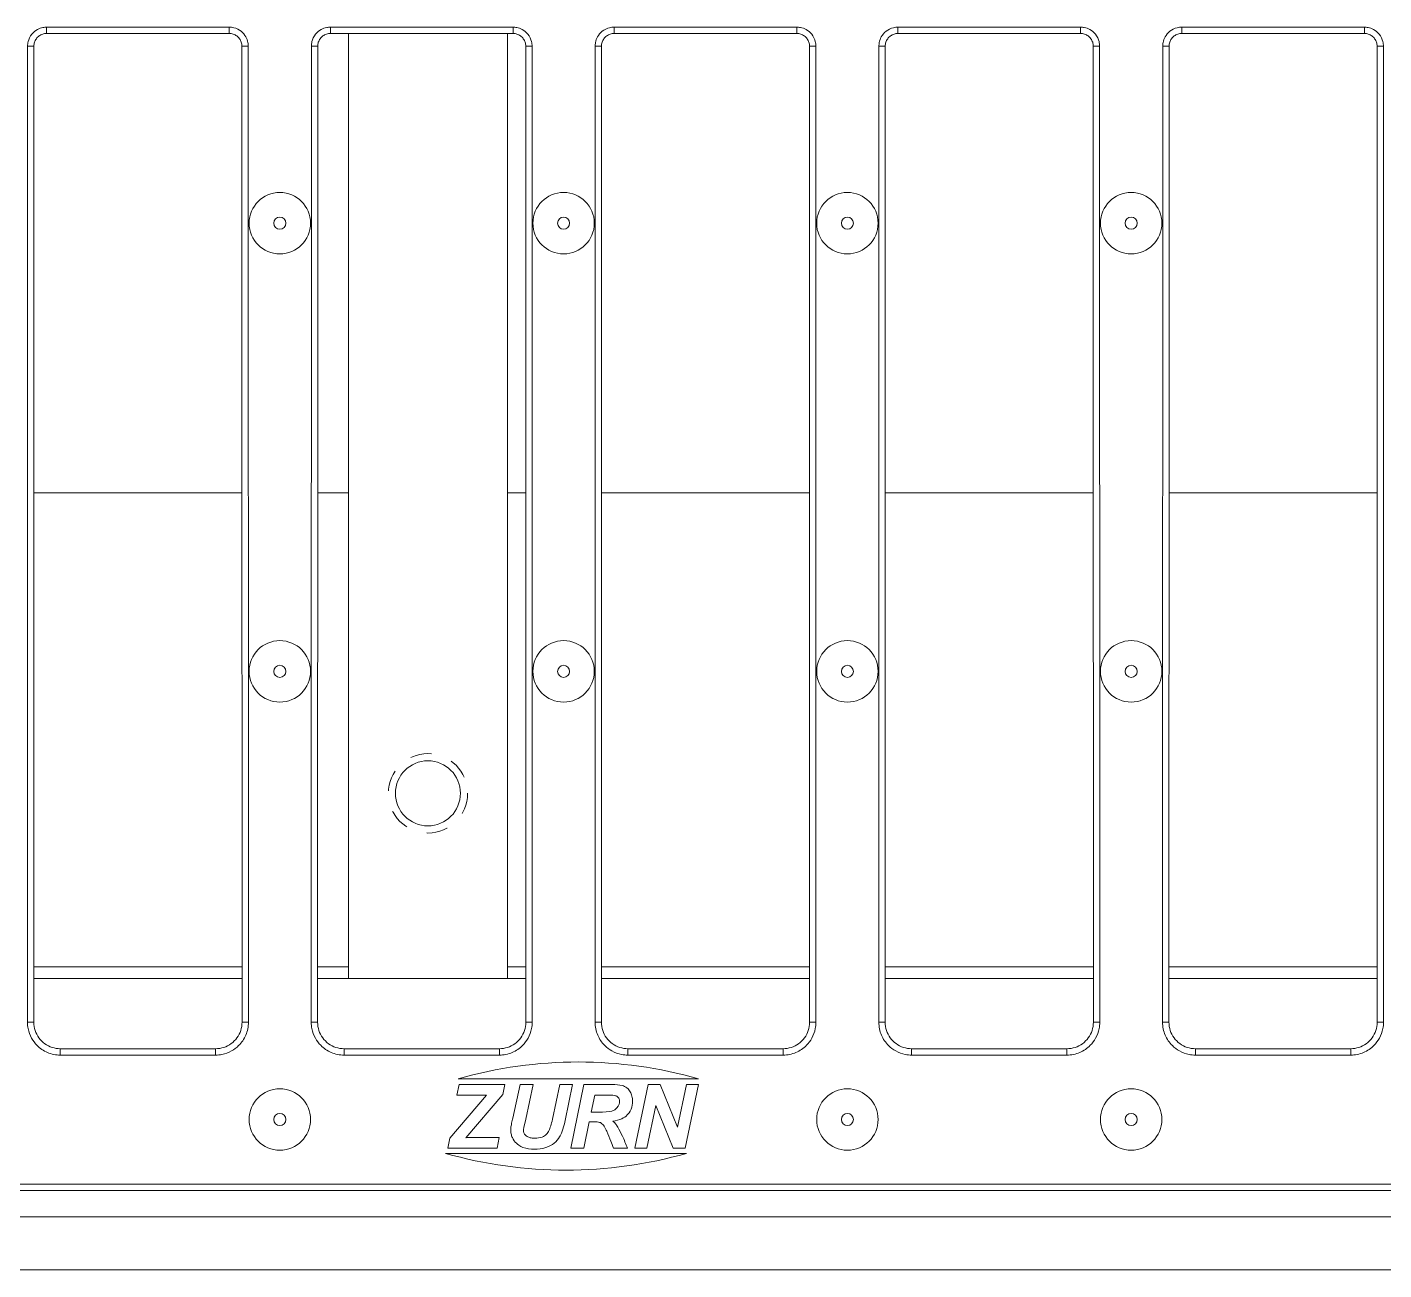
# Model space of a CAD drawing. Header units: inches. Extents: x -14 to 145, y 14 to 58.
# Drawn here: x 102.17 to 108.58, y 44.12 to 49.98 of the extents above; entities that cross this region are included whole.
import ezdxf

# ---------------------------------------------------------------- set-up
doc = ezdxf.new("R2010")
doc.units = ezdxf.units.IN
doc.header["$MEASUREMENT"] = 0
doc.linetypes.add('DASHED', pattern=[0.2067, 0.1654, -0.0413])
for name, color, linetype, lineweight in [('Hidden Narrow (ANSI)', 7, 'DASHED', 25), ('Visible (ANSI)', 7, 'Continuous', 50), ('Visible Narrow (ANSI)', 7, 'Continuous', 35)]:
    doc.layers.add(name, color=color, linetype=linetype, lineweight=lineweight)

msp = doc.modelspace()

# ---------------------------------------------------------------- linework, layer by layer
at = {"layer": 'Hidden Narrow (ANSI)', "lineweight": 0, "ltscale": 0.179413}
msp.add_circle((104.06318, 46.36621), 0.1875, dxfattribs=at)
at = {"layer": 'Visible (ANSI)', "lineweight": 0}
for p, q in [((103.12499, 49.95389), (102.26258, 49.95389)), ((104.46499, 49.95389), (103.60258, 49.95389)), ((103.68818, 45.49121), (103.68818, 49.95389)), ((104.43818, 49.95389), (104.43818, 45.49121)), ((105.80499, 49.95389), (104.94258, 49.95389)), ((107.14499, 49.95389), (106.28258, 49.95389)), ((108.48499, 49.95389), (107.62258, 49.95389)), ((103.18526, 45.49121), (102.20231, 45.49121)), ((104.52526, 45.49121), (103.54231, 45.49121)), ((104.43818, 45.49121), (103.68818, 45.49121)), ((105.86526, 45.49121), (104.88231, 45.49121)), ((107.20526, 45.49121), (106.22231, 45.49121)), ((108.54526, 45.49121), (107.56231, 45.49121)), ((103.06035, 45.16043), (102.32723, 45.16043)), ((104.40035, 45.16043), (103.66723, 45.16043)), ((105.74035, 45.16043), (105.00723, 45.16043)), ((107.08035, 45.16043), (106.34723, 45.16043)), ((108.42035, 45.16043), (107.68723, 45.16043)), ((104.20985, 44.99121), (104.19934, 44.94114)), ((104.206, 45.01883), (105.34081, 45.01883)), ((104.42639, 44.99121), (104.20985, 44.99121)), ((104.41748, 44.94411), (104.42639, 44.99121)), ((104.49888, 44.99121), (104.46366, 44.83298)), ((104.56062, 44.99121), (104.49888, 44.99121)), ((104.52472, 44.82818), (104.56062, 44.99121)), ((104.68524, 44.99121), (104.65094, 44.82726)), ((104.74652, 44.99121), (104.68524, 44.99121)), ((104.7113, 44.82155), (104.74652, 44.99121)), ((104.80002, 44.99121), (104.73737, 44.69121)), ((104.9331, 44.99121), (104.80002, 44.99121)), ((105.10299, 44.99121), (105.04034, 44.69121)), ((105.16016, 44.99121), (105.10299, 44.99121)), ((105.24179, 44.79045), (105.16016, 44.99121)), ((105.28386, 44.99121), (105.24179, 44.79045)), ((105.27838, 44.69121), (105.34103, 44.99121)), ((105.34103, 44.99121), (105.28386, 44.99121)), ((104.3395, 44.94114), (104.16641, 44.73854)), ((104.19934, 44.94114), (104.3395, 44.94114)), ((104.24255, 44.74037), (104.41748, 44.94411)), ((104.83432, 44.86042), (104.85124, 44.94114)), ((104.85124, 44.94114), (104.91915, 44.94114)), ((104.86702, 44.86042), (104.83432, 44.86042)), ((105.09751, 44.69121), (105.13981, 44.89266)), ((105.13981, 44.89266), (105.22121, 44.69121)), ((104.5158, 44.78816), (104.52472, 44.82818)), ((104.79911, 44.69121), (104.82495, 44.81537)), ((104.82495, 44.81537), (104.8501, 44.81537)), ((104.16641, 44.73854), (104.15658, 44.69121)), ((104.4001, 44.74129), (104.32921, 44.74129)), ((104.38958, 44.69121), (104.4001, 44.74129)), ((105.28392, 44.66621), (104.14629, 44.66621)), ((104.15658, 44.69121), (104.38958, 44.69121)), ((104.73737, 44.69121), (104.79911, 44.69121)), ((104.93905, 44.69121), (105.00536, 44.69121)), ((105.04034, 44.69121), (105.09751, 44.69121)), ((105.22121, 44.69121), (105.27838, 44.69121)), ((94.70901, 44.49121), (113.35856, 44.49121)), ((140.06318, 44.36621), (44.06318, 44.36621)), ((140.06318, 44.11621), (44.06318, 44.11621))]:
    msp.add_line(p, q, dxfattribs=at)
for centre, radius in [((103.36379, 49.05821), 0.145), ((104.70379, 49.05821), 0.145), ((106.04379, 49.05821), 0.145), ((107.38379, 49.05821), 0.145), ((103.36379, 46.94221), 0.145), ((104.70379, 46.94221), 0.145), ((106.04379, 46.94221), 0.145), ((107.38379, 46.94221), 0.145), ((104.06318, 46.36621), 0.1535), ((103.36379, 44.82621), 0.145), ((106.04379, 44.82621), 0.145), ((107.38379, 44.82621), 0.145)]:
    msp.add_circle(centre, radius, dxfattribs=at)
for centre, start, end in [((104.7734, 43.01772), 74.169664, 105.830336), ((104.7151, 46.66692), 254.129145, 285.870855)]:
    msp.add_arc(centre, 2.08, start, end, dxfattribs=at)
for points, knots in [([(102.26258, 49.95389), (102.25634, 49.95389), (102.25, 49.95289), (102.23805, 49.949), (102.23241, 49.94612), (102.22222, 49.93871), (102.21777, 49.93424), (102.21037, 49.92404), (102.20751, 49.91838), (102.20365, 49.90646), (102.20267, 49.9002), (102.20267, 49.89395)], [0, 0, 0, 0, 0.07139718, 0.07139718, 0.14279436, 0.14279436, 0.21419154, 0.21419154, 0.28558872, 0.28558872, 0.3569859, 0.3569859, 0.3569859, 0.3569859]), ([(103.18491, 49.89395), (103.18491, 49.9002), (103.18391, 49.90654), (103.18002, 49.91849), (103.17714, 49.92414), (103.16973, 49.93433), (103.16527, 49.93879), (103.15507, 49.94618), (103.14941, 49.94905), (103.1375, 49.9529), (103.13124, 49.95389), (103.12499, 49.95389)], [0, 0, 0, 0, 0.07139701, 0.07139701, 0.14279401, 0.14279401, 0.21419102, 0.21419102, 0.28558803, 0.28558803, 0.35698503, 0.35698503, 0.35698503, 0.35698503]), ([(103.60258, 49.95389), (103.59634, 49.95389), (103.59, 49.95289), (103.57805, 49.949), (103.57241, 49.94612), (103.56222, 49.93871), (103.55777, 49.93424), (103.55037, 49.92404), (103.54751, 49.91838), (103.54365, 49.90646), (103.54267, 49.9002), (103.54267, 49.89395)], [0, 0, 0, 0, 0.07139718, 0.07139718, 0.14279436, 0.14279436, 0.21419154, 0.21419154, 0.28558872, 0.28558872, 0.3569859, 0.3569859, 0.3569859, 0.3569859]), ([(104.46499, 49.95389), (104.47124, 49.95389), (104.47758, 49.95289), (104.48952, 49.949), (104.49517, 49.94612), (104.50535, 49.93871), (104.50981, 49.93424), (104.5172, 49.92404), (104.52007, 49.91838), (104.52392, 49.90646), (104.52491, 49.9002), (104.52491, 49.89395)], [0, 0, 0, 0, 0.07139718, 0.07139718, 0.14279436, 0.14279436, 0.21419154, 0.21419154, 0.28558872, 0.28558872, 0.3569859, 0.3569859, 0.3569859, 0.3569859]), ([(104.88267, 49.89395), (104.88267, 49.9002), (104.88367, 49.90654), (104.88755, 49.91849), (104.89043, 49.92414), (104.89784, 49.93433), (104.90231, 49.93879), (104.91251, 49.94618), (104.91817, 49.94905), (104.93008, 49.9529), (104.93634, 49.95389), (104.94258, 49.95389)], [0, 0, 0, 0, 0.07139701, 0.07139701, 0.14279401, 0.14279401, 0.21419102, 0.21419102, 0.28558803, 0.28558803, 0.35698503, 0.35698503, 0.35698503, 0.35698503]), ([(105.80499, 49.95389), (105.81124, 49.95389), (105.81758, 49.95289), (105.82952, 49.949), (105.83517, 49.94612), (105.84535, 49.93871), (105.84981, 49.93424), (105.8572, 49.92404), (105.86007, 49.91838), (105.86392, 49.90646), (105.86491, 49.9002), (105.86491, 49.89395)], [0, 0, 0, 0, 0.07139718, 0.07139718, 0.14279436, 0.14279436, 0.21419154, 0.21419154, 0.28558872, 0.28558872, 0.3569859, 0.3569859, 0.3569859, 0.3569859]), ([(106.22267, 49.89395), (106.22267, 49.9002), (106.22367, 49.90654), (106.22755, 49.91849), (106.23043, 49.92414), (106.23784, 49.93433), (106.24231, 49.93879), (106.25251, 49.94618), (106.25817, 49.94905), (106.27008, 49.9529), (106.27634, 49.95389), (106.28258, 49.95389)], [0, 0, 0, 0, 0.07139701, 0.07139701, 0.14279401, 0.14279401, 0.21419102, 0.21419102, 0.28558803, 0.28558803, 0.35698503, 0.35698503, 0.35698503, 0.35698503]), ([(107.14499, 49.95389), (107.15124, 49.95389), (107.15758, 49.95289), (107.16952, 49.949), (107.17517, 49.94612), (107.18535, 49.93871), (107.18981, 49.93424), (107.1972, 49.92404), (107.20007, 49.91838), (107.20392, 49.90646), (107.20491, 49.9002), (107.20491, 49.89395)], [0, 0, 0, 0, 0.07139718, 0.07139718, 0.14279436, 0.14279436, 0.21419154, 0.21419154, 0.28558872, 0.28558872, 0.3569859, 0.3569859, 0.3569859, 0.3569859]), ([(107.56267, 49.89395), (107.56267, 49.9002), (107.56367, 49.90654), (107.56755, 49.91849), (107.57043, 49.92414), (107.57784, 49.93433), (107.58231, 49.93879), (107.59251, 49.94618), (107.59817, 49.94905), (107.61008, 49.9529), (107.61634, 49.95389), (107.62258, 49.95389)], [0, 0, 0, 0, 0.07139701, 0.07139701, 0.14279401, 0.14279401, 0.21419102, 0.21419102, 0.28558803, 0.28558803, 0.35698503, 0.35698503, 0.35698503, 0.35698503]), ([(108.48499, 49.95389), (108.49124, 49.95389), (108.49758, 49.95289), (108.50952, 49.949), (108.51517, 49.94612), (108.52535, 49.93871), (108.52981, 49.93424), (108.5372, 49.92404), (108.54007, 49.91838), (108.54392, 49.90646), (108.54491, 49.9002), (108.54491, 49.89395)], [0, 0, 0, 0, 0.07139718, 0.07139718, 0.14279436, 0.14279436, 0.21419154, 0.21419154, 0.28558872, 0.28558872, 0.3569859, 0.3569859, 0.3569859, 0.3569859]), ([(102.20267, 49.89395), (102.20266, 49.5867), (102.20265, 49.27946), (102.20261, 48.66497), (102.20259, 48.35772), (102.20252, 47.74323), (102.20249, 47.43598), (102.20242, 46.82149), (102.20239, 46.51425), (102.20233, 45.89976), (102.20232, 45.59251), (102.20231, 45.28527)], [0, 0, 0, 0, 2.3412087, 2.3412087, 4.6824173, 4.6824173, 7.023626, 7.023626, 9.3648346, 9.3648346, 11.7060433, 11.7060433, 11.7060433, 11.7060433]), ([(103.18491, 49.89395), (103.18491, 49.5867), (103.18492, 49.27946), (103.18496, 48.66497), (103.18499, 48.35772), (103.18505, 47.74323), (103.18509, 47.43598), (103.18515, 46.82149), (103.18519, 46.51425), (103.18524, 45.89976), (103.18526, 45.59251), (103.18527, 45.28527)], [-11.7060433, -11.7060433, -11.7060433, -11.7060433, -9.3648346, -9.3648346, -7.023626, -7.023626, -4.6824173, -4.6824173, -2.3412087, -2.3412087, 0, 0, 0, 0]), ([(103.54267, 49.89395), (103.54266, 49.5867), (103.54265, 49.27946), (103.54261, 48.66497), (103.54259, 48.35772), (103.54252, 47.74323), (103.54249, 47.43598), (103.54242, 46.82149), (103.54239, 46.51425), (103.54233, 45.89976), (103.54232, 45.59251), (103.54231, 45.28527)], [0, 0, 0, 0, 2.3412087, 2.3412087, 4.6824173, 4.6824173, 7.023626, 7.023626, 9.3648346, 9.3648346, 11.7060433, 11.7060433, 11.7060433, 11.7060433]), ([(104.52491, 49.89395), (104.52491, 49.5867), (104.52492, 49.27946), (104.52496, 48.66497), (104.52499, 48.35772), (104.52505, 47.74323), (104.52509, 47.43598), (104.52515, 46.82149), (104.52519, 46.51425), (104.52524, 45.89976), (104.52526, 45.59251), (104.52527, 45.28527)], [0, 0, 0, 0, 2.3412087, 2.3412087, 4.6824173, 4.6824173, 7.023626, 7.023626, 9.3648346, 9.3648346, 11.7060433, 11.7060433, 11.7060433, 11.7060433]), ([(104.88267, 49.89395), (104.88266, 49.5867), (104.88265, 49.27946), (104.88261, 48.66497), (104.88259, 48.35772), (104.88252, 47.74323), (104.88249, 47.43598), (104.88242, 46.82149), (104.88239, 46.51425), (104.88233, 45.89976), (104.88232, 45.59251), (104.88231, 45.28527)], [-11.7060433, -11.7060433, -11.7060433, -11.7060433, -9.3648346, -9.3648346, -7.023626, -7.023626, -4.6824173, -4.6824173, -2.3412087, -2.3412087, 0, 0, 0, 0]), ([(105.86491, 49.89395), (105.86491, 49.5867), (105.86492, 49.27946), (105.86496, 48.66497), (105.86499, 48.35772), (105.86505, 47.74323), (105.86509, 47.43598), (105.86515, 46.82149), (105.86519, 46.51425), (105.86524, 45.89976), (105.86526, 45.59251), (105.86527, 45.28527)], [0, 0, 0, 0, 2.3412087, 2.3412087, 4.6824173, 4.6824173, 7.023626, 7.023626, 9.3648346, 9.3648346, 11.7060433, 11.7060433, 11.7060433, 11.7060433]), ([(106.22267, 49.89395), (106.22266, 49.5867), (106.22265, 49.27946), (106.22261, 48.66497), (106.22259, 48.35772), (106.22252, 47.74323), (106.22249, 47.43598), (106.22242, 46.82149), (106.22239, 46.51425), (106.22233, 45.89976), (106.22232, 45.59251), (106.22231, 45.28527)], [-11.7060433, -11.7060433, -11.7060433, -11.7060433, -9.3648346, -9.3648346, -7.023626, -7.023626, -4.6824173, -4.6824173, -2.3412087, -2.3412087, 0, 0, 0, 0]), ([(107.20491, 49.89395), (107.20491, 49.5867), (107.20492, 49.27946), (107.20496, 48.66497), (107.20499, 48.35772), (107.20505, 47.74323), (107.20509, 47.43598), (107.20515, 46.82149), (107.20519, 46.51425), (107.20524, 45.89976), (107.20526, 45.59251), (107.20527, 45.28527)], [0, 0, 0, 0, 2.3412087, 2.3412087, 4.6824173, 4.6824173, 7.023626, 7.023626, 9.3648346, 9.3648346, 11.7060433, 11.7060433, 11.7060433, 11.7060433]), ([(107.56267, 49.89395), (107.56266, 49.5867), (107.56265, 49.27946), (107.56261, 48.66497), (107.56259, 48.35772), (107.56252, 47.74323), (107.56249, 47.43598), (107.56242, 46.82149), (107.56239, 46.51425), (107.56233, 45.89976), (107.56232, 45.59251), (107.56231, 45.28527)], [-11.7060433, -11.7060433, -11.7060433, -11.7060433, -9.3648346, -9.3648346, -7.023626, -7.023626, -4.6824173, -4.6824173, -2.3412087, -2.3412087, 0, 0, 0, 0]), ([(108.54491, 49.89395), (108.54491, 49.5867), (108.54492, 49.27946), (108.54496, 48.66497), (108.54499, 48.35772), (108.54505, 47.74323), (108.54509, 47.43598), (108.54515, 46.82149), (108.54519, 46.51425), (108.54524, 45.89976), (108.54526, 45.59251), (108.54527, 45.28527)], [0, 0, 0, 0, 2.3412087, 2.3412087, 4.6824173, 4.6824173, 7.023626, 7.023626, 9.3648346, 9.3648346, 11.7060433, 11.7060433, 11.7060433, 11.7060433]), ([(102.20231, 45.28527), (102.20231, 45.27226), (102.20439, 45.25904), (102.21249, 45.23416), (102.21849, 45.22239), (102.23395, 45.20117), (102.24326, 45.19188), (102.26453, 45.17648), (102.27633, 45.17051), (102.30116, 45.16248), (102.31421, 45.16043), (102.32723, 45.16043)], [0, 0, 0, 0, 0.12296441, 0.12296441, 0.24592882, 0.24592882, 0.36889323, 0.36889323, 0.49185764, 0.49185764, 0.61482205, 0.61482205, 0.61482205, 0.61482205]), ([(103.06035, 45.16043), (103.07337, 45.16043), (103.08658, 45.16251), (103.11148, 45.17061), (103.12326, 45.1766), (103.14449, 45.19204), (103.15378, 45.20134), (103.1692, 45.2226), (103.17518, 45.23439), (103.18321, 45.25921), (103.18527, 45.27226), (103.18527, 45.28527)], [0, 0, 0, 0, 0.12296382, 0.12296382, 0.24592765, 0.24592765, 0.36889147, 0.36889147, 0.49185529, 0.49185529, 0.61481912, 0.61481912, 0.61481912, 0.61481912]), ([(103.54231, 45.28527), (103.54231, 45.27226), (103.54439, 45.25904), (103.55249, 45.23416), (103.55849, 45.22239), (103.57395, 45.20117), (103.58326, 45.19188), (103.60453, 45.17648), (103.61633, 45.17051), (103.64116, 45.16248), (103.65421, 45.16043), (103.66723, 45.16043)], [0, 0, 0, 0, 0.12296441, 0.12296441, 0.24592882, 0.24592882, 0.36889323, 0.36889323, 0.49185764, 0.49185764, 0.61482205, 0.61482205, 0.61482205, 0.61482205]), ([(104.52527, 45.28527), (104.52527, 45.27226), (104.52318, 45.25904), (104.51508, 45.23416), (104.50908, 45.22239), (104.49363, 45.20117), (104.48432, 45.19188), (104.46304, 45.17648), (104.45124, 45.17051), (104.42642, 45.16248), (104.41337, 45.16043), (104.40035, 45.16043)], [0, 0, 0, 0, 0.12296441, 0.12296441, 0.24592882, 0.24592882, 0.36889323, 0.36889323, 0.49185764, 0.49185764, 0.61482205, 0.61482205, 0.61482205, 0.61482205]), ([(105.00723, 45.16043), (104.99421, 45.16043), (104.98099, 45.16251), (104.95609, 45.17061), (104.94432, 45.1766), (104.92308, 45.19204), (104.91379, 45.20134), (104.89837, 45.2226), (104.89239, 45.23439), (104.88436, 45.25921), (104.88231, 45.27226), (104.88231, 45.28527)], [0, 0, 0, 0, 0.12296382, 0.12296382, 0.24592765, 0.24592765, 0.36889147, 0.36889147, 0.49185529, 0.49185529, 0.61481912, 0.61481912, 0.61481912, 0.61481912]), ([(105.86527, 45.28527), (105.86527, 45.27226), (105.86318, 45.25904), (105.85508, 45.23416), (105.84908, 45.22239), (105.83363, 45.20117), (105.82432, 45.19188), (105.80304, 45.17648), (105.79124, 45.17051), (105.76642, 45.16248), (105.75337, 45.16043), (105.74035, 45.16043)], [0, 0, 0, 0, 0.12296441, 0.12296441, 0.24592882, 0.24592882, 0.36889323, 0.36889323, 0.49185764, 0.49185764, 0.61482205, 0.61482205, 0.61482205, 0.61482205]), ([(106.34723, 45.16043), (106.33421, 45.16043), (106.32099, 45.16251), (106.29609, 45.17061), (106.28432, 45.1766), (106.26308, 45.19204), (106.25379, 45.20134), (106.23837, 45.2226), (106.23239, 45.23439), (106.22436, 45.25921), (106.22231, 45.27226), (106.22231, 45.28527)], [0, 0, 0, 0, 0.12296382, 0.12296382, 0.24592765, 0.24592765, 0.36889147, 0.36889147, 0.49185529, 0.49185529, 0.61481912, 0.61481912, 0.61481912, 0.61481912]), ([(107.20527, 45.28527), (107.20527, 45.27226), (107.20318, 45.25904), (107.19508, 45.23416), (107.18908, 45.22239), (107.17363, 45.20117), (107.16432, 45.19188), (107.14304, 45.17648), (107.13124, 45.17051), (107.10642, 45.16248), (107.09337, 45.16043), (107.08035, 45.16043)], [0, 0, 0, 0, 0.12296441, 0.12296441, 0.24592882, 0.24592882, 0.36889323, 0.36889323, 0.49185764, 0.49185764, 0.61482205, 0.61482205, 0.61482205, 0.61482205]), ([(107.68723, 45.16043), (107.67421, 45.16043), (107.66099, 45.16251), (107.63609, 45.17061), (107.62432, 45.1766), (107.60308, 45.19204), (107.59379, 45.20134), (107.57837, 45.2226), (107.57239, 45.23439), (107.56436, 45.25921), (107.56231, 45.27226), (107.56231, 45.28527)], [0, 0, 0, 0, 0.12296382, 0.12296382, 0.24592765, 0.24592765, 0.36889147, 0.36889147, 0.49185529, 0.49185529, 0.61481912, 0.61481912, 0.61481912, 0.61481912]), ([(108.54527, 45.28527), (108.54527, 45.27226), (108.54318, 45.25904), (108.53508, 45.23416), (108.52908, 45.22239), (108.51363, 45.20117), (108.50432, 45.19188), (108.48304, 45.17648), (108.47124, 45.17051), (108.44642, 45.16248), (108.43337, 45.16043), (108.42035, 45.16043)], [0, 0, 0, 0, 0.12296441, 0.12296441, 0.24592882, 0.24592882, 0.36889323, 0.36889323, 0.49185764, 0.49185764, 0.61482205, 0.61482205, 0.61482205, 0.61482205]), ([(105.02937, 44.91255), (105.02937, 44.92071), (105.02856, 44.9289), (105.0248, 44.944), (105.02208, 44.95084), (105.01532, 44.96208), (105.01034, 44.96913), (104.9952, 44.98109), (104.98762, 44.98412), (104.96685, 44.98999), (104.94973, 44.99121), (104.9331, 44.99121)], [-0.4283137, -0.4283137, -0.4283137, -0.4283137, -0.33666595, -0.33666595, -0.25340955, -0.25340955, -0.18933807, -0.18933807, -0.12668087, -0.12668087, 0, 0, 0, 0]), ([(104.96786, 44.91164), (104.96786, 44.90732), (104.96719, 44.9031), (104.96449, 44.89468), (104.96244, 44.89065), (104.95652, 44.88182), (104.95196, 44.8768), (104.94099, 44.86958), (104.93587, 44.86716), (104.91894, 44.86196), (104.89634, 44.86042), (104.86702, 44.86042)], [-0.62697606, -0.62697606, -0.62697606, -0.62697606, -0.53592567, -0.53592567, -0.44042332, -0.44042332, -0.31177947, -0.31177947, -0.22343255, -0.22343255, 0, 0, 0, 0]), ([(104.91915, 44.94114), (104.93115, 44.94114), (104.94166, 44.94044), (104.95085, 44.93803), (104.95293, 44.93731), (104.95459, 44.93633)], [-0.064233577, -0.064233577, -0.064233577, -0.064233577, -0.014701604, -0.014701604, 0, 0, 0, 0]), ([(104.93699, 44.8188), (104.9512, 44.82062), (104.96563, 44.82401), (104.98823, 44.83434), (104.99699, 44.84006), (105.0098, 44.8529), (105.01711, 44.86163), (105.02736, 44.88669), (105.02937, 44.89954), (105.02937, 44.91255)], [-0.55552289, -0.55552289, -0.55552289, -0.55552289, -0.35399711, -0.35399711, -0.20628997, -0.20628997, -0.09917763, -0.09917763, 0, 0, 0, 0]), ([(104.95459, 44.93633), (104.9571, 44.93478), (104.95939, 44.93292), (104.96318, 44.92856), (104.96463, 44.9262), (104.96724, 44.91979), (104.96786, 44.91573), (104.96786, 44.91164)], [-0.075160788, -0.075160788, -0.075160788, -0.075160788, -0.052672369, -0.052672369, -0.031193859, -0.031193859, 0, 0, 0, 0]), ([(104.45612, 44.79594), (104.45554, 44.79282), (104.45507, 44.78966), (104.45446, 44.78364), (104.45429, 44.78075), (104.45429, 44.77787)], [-0.046080875, -0.046080875, -0.046080875, -0.046080875, -0.021918447, -0.021918447, 0, 0, 0, 0]), ([(104.46366, 44.83298), (104.46204, 44.82549), (104.46001, 44.816), (104.45764, 44.80435), (104.45651, 44.7987), (104.45612, 44.79594)], [-0.061230039, -0.061230039, -0.061230039, -0.061230039, -0.021281512, -0.021281512, 0, 0, 0, 0]), ([(104.51374, 44.7749), (104.51408, 44.77734), (104.51445, 44.77989), (104.51512, 44.78423), (104.51545, 44.78627), (104.5158, 44.78816)], [-0.033524877, -0.033524877, -0.033524877, -0.033524877, -0.014680428, -0.014680428, 0, 0, 0, 0]), ([(104.5661, 44.68618), (104.58395, 44.68618), (104.60232, 44.68808), (104.63722, 44.69895), (104.64948, 44.70692), (104.66935, 44.72269), (104.67813, 44.7326), (104.69133, 44.75561), (104.70123, 44.77674), (104.7113, 44.82155)], [-1.3337256, -1.3337256, -1.3337256, -1.3337256, -1.0288729, -1.0288729, -0.7098965, -0.7098965, -0.3499125, -0.3499125, 0, 0, 0, 0]), ([(104.65094, 44.82726), (104.64591, 44.80496), (104.64038, 44.78563), (104.63223, 44.76877), (104.6283, 44.76167), (104.61693, 44.75095), (104.61084, 44.74645), (104.59153, 44.73917), (104.57995, 44.73786), (104.56885, 44.73786)], [-0.58279698, -0.58279698, -0.58279698, -0.58279698, -0.27180566, -0.27180566, -0.15702787, -0.15702787, -0.08459869, -0.08459869, 0, 0, 0, 0]), ([(104.8501, 44.81537), (104.85828, 44.81537), (104.86681, 44.81476), (104.87603, 44.81195), (104.87858, 44.8109), (104.88074, 44.80943)], [-0.07363154, -0.07363154, -0.07363154, -0.07363154, -0.019908434, -0.019908434, 0, 0, 0, 0]), ([(104.88074, 44.80943), (104.88623, 44.80559), (104.89089, 44.80012), (104.8998, 44.78721), (104.90415, 44.77857), (104.90772, 44.77033)], [-0.11928574, -0.11928574, -0.11928574, -0.11928574, -0.06846841, -0.06846841, 0, 0, 0, 0]), ([(104.9594, 44.79068), (104.95611, 44.79611), (104.95249, 44.80143), (104.94502, 44.81081), (104.94118, 44.81502), (104.93699, 44.8188)], [-0.091429555, -0.091429555, -0.091429555, -0.091429555, -0.043013373, -0.043013373, 0, 0, 0, 0]), ([(105.00536, 44.69121), (104.9979, 44.71008), (104.98969, 44.72977), (104.97469, 44.76225), (104.96722, 44.77729), (104.9594, 44.79068)], [-0.27329283, -0.27329283, -0.27329283, -0.27329283, -0.11819548, -0.11819548, 0, 0, 0, 0]), ([(104.27479, 44.74083), (104.27268, 44.74083), (104.26622, 44.74074), (104.25785, 44.74062), (104.24915, 44.74048), (104.24255, 44.74037)], [-0.062721259, -0.062721259, -0.062721259, -0.062721259, -0.050283943, -0.050283943, 0, 0, 0, 0]), ([(104.32921, 44.74129), (104.31909, 44.74115), (104.30837, 44.74103), (104.29069, 44.74088), (104.28236, 44.74083), (104.27479, 44.74083)], [-0.13516086, -0.13516086, -0.13516086, -0.13516086, -0.05765221, -0.05765221, 0, 0, 0, 0]), ([(104.45429, 44.77787), (104.45429, 44.77127), (104.45486, 44.76469), (104.45738, 44.75211), (104.45923, 44.74619), (104.46633, 44.73026), (104.47286, 44.72139), (104.48708, 44.70799), (104.49667, 44.70045), (104.52904, 44.68834), (104.54793, 44.68618), (104.5661, 44.68618)], [-0.62185425, -0.62185425, -0.62185425, -0.62185425, -0.52329959, -0.52329959, -0.43023467, -0.43023467, -0.26296333, -0.26296333, -0.13851615, -0.13851615, 0, 0, 0, 0]), ([(104.56885, 44.73786), (104.56266, 44.73786), (104.55632, 44.73828), (104.54512, 44.74033), (104.54002, 44.74179), (104.5291, 44.74691), (104.52516, 44.75034), (104.5198, 44.75595), (104.51759, 44.75918), (104.51446, 44.76669), (104.51374, 44.77073), (104.51374, 44.7749)], [-0.13910833, -0.13910833, -0.13910833, -0.13910833, -0.11293133, -0.11293133, -0.09089469, -0.09089469, -0.06193182, -0.06193182, -0.03177416, -0.03177416, 0, 0, 0, 0]), ([(104.90772, 44.77033), (104.91421, 44.75538), (104.9212, 44.73887), (104.93115, 44.71375), (104.9358, 44.7015), (104.93905, 44.69121)], [-0.20793099, -0.20793099, -0.20793099, -0.20793099, -0.0822134, -0.0822134, 0, 0, 0, 0])]:
    msp.add_open_spline(points, degree=3, knots=knots, dxfattribs=at)
at = {"layer": 'Visible Narrow (ANSI)', "lineweight": 0}
for p, q in [((103.12499, 49.98389), (102.26258, 49.98389)), ((102.26258, 49.95389), (102.26258, 49.98389)), ((103.12499, 49.95389), (103.12499, 49.98389)), ((103.60258, 49.98389), (104.46499, 49.98389)), ((103.60258, 49.95389), (103.60258, 49.98389)), ((104.46499, 49.95389), (104.46499, 49.98389)), ((104.94258, 49.98389), (105.80499, 49.98389)), ((104.94258, 49.95389), (104.94258, 49.98389)), ((105.80499, 49.95389), (105.80499, 49.98389)), ((106.28258, 49.98389), (107.14499, 49.98389)), ((106.28258, 49.95389), (106.28258, 49.98389)), ((107.14499, 49.95389), (107.14499, 49.98389)), ((107.62258, 49.98389), (108.48499, 49.98389)), ((107.62258, 49.95389), (107.62258, 49.98389)), ((108.48499, 49.95389), (108.48499, 49.98389)), ((102.17267, 49.89395), (102.20267, 49.89395)), ((103.18491, 49.89395), (103.21491, 49.89395)), ((103.54267, 49.89395), (103.51267, 49.89395)), ((104.52491, 49.89395), (104.55491, 49.89395)), ((104.88267, 49.89395), (104.85267, 49.89395)), ((105.89491, 49.89395), (105.86491, 49.89395)), ((106.22267, 49.89395), (106.19267, 49.89395)), ((107.23491, 49.89395), (107.20491, 49.89395)), ((107.56267, 49.89395), (107.53267, 49.89395)), ((108.57491, 49.89395), (108.54491, 49.89395)), ((103.18505, 47.78477), (102.20253, 47.78477)), ((103.68818, 47.78477), (103.54253, 47.78477)), ((104.52505, 47.78477), (104.43818, 47.78477)), ((105.86505, 47.78477), (104.88253, 47.78477)), ((107.20505, 47.78477), (106.22253, 47.78477)), ((108.54505, 47.78477), (107.56253, 47.78477)), ((103.18526, 45.54693), (102.20232, 45.54693)), ((103.68818, 45.54693), (103.54232, 45.54693)), ((104.52526, 45.54693), (104.43818, 45.54693)), ((105.86526, 45.54693), (104.88232, 45.54693)), ((107.20526, 45.54693), (106.22232, 45.54693)), ((108.54526, 45.54693), (107.56232, 45.54693)), ((102.20231, 45.28527), (102.17231, 45.28527)), ((103.18527, 45.28527), (103.21527, 45.28527)), ((103.54231, 45.28527), (103.51231, 45.28527)), ((104.52527, 45.28527), (104.55527, 45.28527)), ((104.88231, 45.28527), (104.85231, 45.28527)), ((105.86527, 45.28527), (105.89527, 45.28527)), ((106.22231, 45.28527), (106.19231, 45.28527)), ((107.20527, 45.28527), (107.23527, 45.28527)), ((107.56231, 45.28527), (107.53231, 45.28527)), ((108.54527, 45.28527), (108.57527, 45.28527)), ((102.32723, 45.16043), (102.32723, 45.13043)), ((102.32723, 45.13043), (103.06035, 45.13043)), ((103.06035, 45.16043), (103.06035, 45.13043)), ((103.66723, 45.16043), (103.66723, 45.13043)), ((104.40035, 45.13043), (103.66723, 45.13043)), ((104.40035, 45.16043), (104.40035, 45.13043)), ((105.00723, 45.16043), (105.00723, 45.13043)), ((105.74035, 45.13043), (105.00723, 45.13043)), ((105.74035, 45.16043), (105.74035, 45.13043)), ((106.34723, 45.16043), (106.34723, 45.13043)), ((107.08035, 45.13043), (106.34723, 45.13043)), ((107.08035, 45.16043), (107.08035, 45.13043)), ((107.68723, 45.16043), (107.68723, 45.13043)), ((108.42035, 45.13043), (107.68723, 45.13043)), ((108.42035, 45.16043), (108.42035, 45.13043)), ((94.71346, 44.52121), (113.35411, 44.52121))]:
    msp.add_line(p, q, dxfattribs=at)
for centre in [(103.36379, 49.05821), (104.70379, 49.05821), (106.04379, 49.05821), (107.38379, 49.05821), (103.36379, 46.94221), (104.70379, 46.94221), (106.04379, 46.94221), (107.38379, 46.94221), (103.36379, 44.82621), (106.04379, 44.82621), (107.38379, 44.82621)]:
    msp.add_circle(centre, 0.02838, dxfattribs=at)
for points, knots in [([(102.26258, 49.98389), (102.25678, 49.98389), (102.25092, 49.98332), (102.23597, 49.98037), (102.22714, 49.97714), (102.20878, 49.96696), (102.19975, 49.95935), (102.18426, 49.94004), (102.17835, 49.92802), (102.17354, 49.90836), (102.17267, 49.90114), (102.17267, 49.89395)], [0, 0, 0, 0, 0.04423505, 0.04423505, 0.11501112, 0.11501112, 0.20301749, 0.20301749, 0.30215547, 0.30215547, 0.3569859, 0.3569859, 0.3569859, 0.3569859]), ([(103.21491, 49.89395), (103.21491, 49.89976), (103.21434, 49.90562), (103.21139, 49.92059), (103.20816, 49.92942), (103.19796, 49.9478), (103.19034, 49.95683), (103.17102, 49.97233), (103.15899, 49.97823), (103.13935, 49.98303), (103.13216, 49.98389), (103.12499, 49.98389)], [0, 0, 0, 0, 0.04427123, 0.04427123, 0.1151052, 0.1151052, 0.20317467, 0.20317467, 0.30236545, 0.30236545, 0.35698503, 0.35698503, 0.35698503, 0.35698503]), ([(103.60258, 49.98389), (103.59678, 49.98389), (103.59092, 49.98332), (103.57597, 49.98037), (103.56714, 49.97714), (103.54878, 49.96696), (103.53975, 49.95935), (103.52426, 49.94004), (103.51835, 49.92802), (103.51354, 49.90836), (103.51267, 49.90114), (103.51267, 49.89395)], [0, 0, 0, 0, 0.04423505, 0.04423505, 0.11501112, 0.11501112, 0.20301749, 0.20301749, 0.30215547, 0.30215547, 0.3569859, 0.3569859, 0.3569859, 0.3569859]), ([(104.46499, 49.98389), (104.47079, 49.98389), (104.47665, 49.98332), (104.49161, 49.98037), (104.50043, 49.97714), (104.5188, 49.96696), (104.52782, 49.95935), (104.54332, 49.94004), (104.54922, 49.92802), (104.55404, 49.90836), (104.55491, 49.90114), (104.55491, 49.89395)], [0, 0, 0, 0, 0.04423505, 0.04423505, 0.11501112, 0.11501112, 0.20301749, 0.20301749, 0.30215547, 0.30215547, 0.3569859, 0.3569859, 0.3569859, 0.3569859]), ([(104.85267, 49.89395), (104.85267, 49.89976), (104.85324, 49.90562), (104.85619, 49.92059), (104.85942, 49.92942), (104.86962, 49.9478), (104.87723, 49.95683), (104.89655, 49.97233), (104.90859, 49.97823), (104.92823, 49.98303), (104.93542, 49.98389), (104.94258, 49.98389)], [0, 0, 0, 0, 0.04427123, 0.04427123, 0.1151052, 0.1151052, 0.20317467, 0.20317467, 0.30236545, 0.30236545, 0.35698503, 0.35698503, 0.35698503, 0.35698503]), ([(105.80499, 49.98389), (105.81079, 49.98389), (105.81665, 49.98332), (105.83161, 49.98037), (105.84043, 49.97714), (105.8588, 49.96696), (105.86782, 49.95935), (105.88332, 49.94004), (105.88922, 49.92802), (105.89404, 49.90836), (105.89491, 49.90114), (105.89491, 49.89395)], [0, 0, 0, 0, 0.04423505, 0.04423505, 0.11501112, 0.11501112, 0.20301749, 0.20301749, 0.30215547, 0.30215547, 0.3569859, 0.3569859, 0.3569859, 0.3569859]), ([(106.19267, 49.89395), (106.19267, 49.89976), (106.19324, 49.90562), (106.19619, 49.92059), (106.19942, 49.92942), (106.20962, 49.9478), (106.21723, 49.95683), (106.23655, 49.97233), (106.24859, 49.97823), (106.26823, 49.98303), (106.27542, 49.98389), (106.28258, 49.98389)], [0, 0, 0, 0, 0.04427123, 0.04427123, 0.1151052, 0.1151052, 0.20317467, 0.20317467, 0.30236545, 0.30236545, 0.35698503, 0.35698503, 0.35698503, 0.35698503]), ([(107.14499, 49.98389), (107.15079, 49.98389), (107.15665, 49.98332), (107.17161, 49.98037), (107.18043, 49.97714), (107.1988, 49.96696), (107.20782, 49.95935), (107.22332, 49.94004), (107.22922, 49.92802), (107.23404, 49.90836), (107.23491, 49.90114), (107.23491, 49.89395)], [0, 0, 0, 0, 0.04423505, 0.04423505, 0.11501112, 0.11501112, 0.20301749, 0.20301749, 0.30215547, 0.30215547, 0.3569859, 0.3569859, 0.3569859, 0.3569859]), ([(107.53267, 49.89395), (107.53267, 49.89976), (107.53324, 49.90562), (107.53619, 49.92059), (107.53942, 49.92942), (107.54962, 49.9478), (107.55723, 49.95683), (107.57655, 49.97233), (107.58859, 49.97823), (107.60823, 49.98303), (107.61542, 49.98389), (107.62258, 49.98389)], [0, 0, 0, 0, 0.04427123, 0.04427123, 0.1151052, 0.1151052, 0.20317467, 0.20317467, 0.30236545, 0.30236545, 0.35698503, 0.35698503, 0.35698503, 0.35698503]), ([(108.48499, 49.98389), (108.49079, 49.98389), (108.49665, 49.98332), (108.51161, 49.98037), (108.52043, 49.97714), (108.5388, 49.96696), (108.54782, 49.95935), (108.56332, 49.94004), (108.56922, 49.92802), (108.57404, 49.90836), (108.57491, 49.90114), (108.57491, 49.89395)], [0, 0, 0, 0, 0.04423505, 0.04423505, 0.11501112, 0.11501112, 0.20301749, 0.20301749, 0.30215547, 0.30215547, 0.3569859, 0.3569859, 0.3569859, 0.3569859]), ([(102.17267, 49.89395), (102.17266, 49.50989), (102.17264, 49.12584), (102.17259, 48.35772), (102.17255, 47.97367), (102.17251, 47.58961), (102.17247, 47.29093), (102.17244, 46.99224), (102.17236, 46.22413), (102.17232, 45.7547), (102.17231, 45.28527)], [0, 0, 0, 0, 2.9265108, 2.9265108, 5.8530216, 5.8530216, 5.8530216, 8.1289838, 8.1289838, 11.7060433, 11.7060433, 11.7060433, 11.7060433]), ([(103.21527, 45.28527), (103.21525, 46.05338), (103.21515, 46.8215), (103.21498, 48.35772), (103.21492, 49.12584), (103.21491, 49.89395)], [0, 0, 0, 0, 5.8530216, 5.8530216, 11.7060433, 11.7060433, 11.7060433, 11.7060433]), ([(103.51267, 49.89395), (103.51266, 49.22043), (103.51261, 48.54691), (103.51254, 47.87339), (103.51244, 47.01068), (103.51233, 46.14798), (103.51231, 45.28527)], [0, 0, 0, 0, 5.1322258, 5.1322258, 5.1322258, 11.7060433, 11.7060433, 11.7060433, 11.7060433]), ([(104.55491, 49.89395), (104.55491, 49.22043), (104.55496, 48.54691), (104.55504, 47.87339), (104.55513, 47.01068), (104.55524, 46.14798), (104.55527, 45.28527)], [0, 0, 0, 0, 5.1322258, 5.1322258, 5.1322258, 11.7060433, 11.7060433, 11.7060433, 11.7060433]), ([(104.85231, 45.28527), (104.85233, 46.05338), (104.85242, 46.8215), (104.85259, 48.35772), (104.85266, 49.12584), (104.85267, 49.89395)], [0, 0, 0, 0, 5.8530216, 5.8530216, 11.7060433, 11.7060433, 11.7060433, 11.7060433]), ([(105.89491, 49.89395), (105.89491, 49.50989), (105.89493, 49.12584), (105.89499, 48.35772), (105.89502, 47.97367), (105.89507, 47.58961), (105.8951, 47.29093), (105.89514, 46.99224), (105.89522, 46.22413), (105.89525, 45.7547), (105.89527, 45.28527)], [0, 0, 0, 0, 2.9265108, 2.9265108, 5.8530216, 5.8530216, 5.8530216, 8.1289838, 8.1289838, 11.7060433, 11.7060433, 11.7060433, 11.7060433]), ([(106.19231, 45.28527), (106.19233, 46.05338), (106.19242, 46.8215), (106.19259, 48.35772), (106.19266, 49.12584), (106.19267, 49.89395)], [0, 0, 0, 0, 5.8530216, 5.8530216, 11.7060433, 11.7060433, 11.7060433, 11.7060433]), ([(107.23491, 49.89395), (107.23491, 49.50989), (107.23493, 49.12584), (107.23499, 48.35772), (107.23502, 47.97367), (107.23507, 47.58961), (107.2351, 47.29093), (107.23514, 46.99224), (107.23522, 46.22413), (107.23525, 45.7547), (107.23527, 45.28527)], [0, 0, 0, 0, 2.9265108, 2.9265108, 5.8530216, 5.8530216, 5.8530216, 8.1289838, 8.1289838, 11.7060433, 11.7060433, 11.7060433, 11.7060433]), ([(107.53231, 45.28527), (107.53233, 46.05338), (107.53242, 46.8215), (107.53259, 48.35772), (107.53266, 49.12584), (107.53267, 49.89395)], [0, 0, 0, 0, 5.8530216, 5.8530216, 11.7060433, 11.7060433, 11.7060433, 11.7060433]), ([(108.57491, 49.89395), (108.57491, 49.50989), (108.57493, 49.12584), (108.57499, 48.35772), (108.57502, 47.97367), (108.57507, 47.58961), (108.5751, 47.29093), (108.57514, 46.99224), (108.57522, 46.22413), (108.57525, 45.7547), (108.57527, 45.28527)], [0, 0, 0, 0, 2.9265108, 2.9265108, 5.8530216, 5.8530216, 5.8530216, 8.1289838, 8.1289838, 11.7060433, 11.7060433, 11.7060433, 11.7060433]), ([(102.17231, 45.28527), (102.17231, 45.27528), (102.17328, 45.26519), (102.17836, 45.23945), (102.18392, 45.22425), (102.19856, 45.19785), (102.20714, 45.18642), (102.23098, 45.16228), (102.24811, 45.15064), (102.28559, 45.13468), (102.30646, 45.13043), (102.32723, 45.13043)], [0, 0, 0, 0, 0.07615718, 0.07615718, 0.19800867, 0.19800867, 0.30442519, 0.30442519, 0.4565492, 0.4565492, 0.61482205, 0.61482205, 0.61482205, 0.61482205]), ([(103.06035, 45.13043), (103.07036, 45.13043), (103.08046, 45.13141), (103.10624, 45.13649), (103.12146, 45.14206), (103.1479, 45.15673), (103.15933, 45.16531), (103.18347, 45.18916), (103.19511, 45.20629), (103.21103, 45.24373), (103.21527, 45.26455), (103.21527, 45.28527)], [0, 0, 0, 0, 0.07627851, 0.07627851, 0.19832414, 0.19832414, 0.30481834, 0.30481834, 0.45691444, 0.45691444, 0.61481912, 0.61481912, 0.61481912, 0.61481912]), ([(103.51231, 45.28527), (103.51231, 45.27528), (103.51328, 45.26519), (103.51836, 45.23945), (103.52392, 45.22425), (103.53856, 45.19785), (103.54714, 45.18642), (103.57098, 45.16228), (103.58811, 45.15064), (103.62559, 45.13468), (103.64646, 45.13043), (103.66723, 45.13043)], [0, 0, 0, 0, 0.07615718, 0.07615718, 0.19800867, 0.19800867, 0.30442519, 0.30442519, 0.4565492, 0.4565492, 0.61482205, 0.61482205, 0.61482205, 0.61482205]), ([(104.55527, 45.28527), (104.55527, 45.27528), (104.55429, 45.26519), (104.54921, 45.23945), (104.54366, 45.22425), (104.52901, 45.19785), (104.52044, 45.18642), (104.4966, 45.16228), (104.47946, 45.15064), (104.44198, 45.13468), (104.42112, 45.13043), (104.40035, 45.13043)], [0, 0, 0, 0, 0.07615718, 0.07615718, 0.19800867, 0.19800867, 0.30442519, 0.30442519, 0.4565492, 0.4565492, 0.61482205, 0.61482205, 0.61482205, 0.61482205]), ([(105.00723, 45.13043), (104.99722, 45.13043), (104.98711, 45.13141), (104.96133, 45.13649), (104.94611, 45.14206), (104.91968, 45.15673), (104.90825, 45.16531), (104.88411, 45.18916), (104.87246, 45.20629), (104.85655, 45.24373), (104.85231, 45.26455), (104.85231, 45.28527)], [0, 0, 0, 0, 0.07627851, 0.07627851, 0.19832414, 0.19832414, 0.30481834, 0.30481834, 0.45691444, 0.45691444, 0.61481912, 0.61481912, 0.61481912, 0.61481912]), ([(105.89527, 45.28527), (105.89527, 45.27528), (105.89429, 45.26519), (105.88921, 45.23945), (105.88366, 45.22425), (105.86901, 45.19785), (105.86044, 45.18642), (105.8366, 45.16228), (105.81946, 45.15064), (105.78198, 45.13468), (105.76112, 45.13043), (105.74035, 45.13043)], [0, 0, 0, 0, 0.07615718, 0.07615718, 0.19800867, 0.19800867, 0.30442519, 0.30442519, 0.4565492, 0.4565492, 0.61482205, 0.61482205, 0.61482205, 0.61482205]), ([(106.34723, 45.13043), (106.33722, 45.13043), (106.32711, 45.13141), (106.30133, 45.13649), (106.28611, 45.14206), (106.25968, 45.15673), (106.24825, 45.16531), (106.22411, 45.18916), (106.21246, 45.20629), (106.19655, 45.24373), (106.19231, 45.26455), (106.19231, 45.28527)], [0, 0, 0, 0, 0.07627851, 0.07627851, 0.19832414, 0.19832414, 0.30481834, 0.30481834, 0.45691444, 0.45691444, 0.61481912, 0.61481912, 0.61481912, 0.61481912]), ([(107.23527, 45.28527), (107.23527, 45.27528), (107.23429, 45.26519), (107.22921, 45.23945), (107.22366, 45.22425), (107.20901, 45.19785), (107.20044, 45.18642), (107.1766, 45.16228), (107.15946, 45.15064), (107.12198, 45.13468), (107.10112, 45.13043), (107.08035, 45.13043)], [0, 0, 0, 0, 0.07615718, 0.07615718, 0.19800867, 0.19800867, 0.30442519, 0.30442519, 0.4565492, 0.4565492, 0.61482205, 0.61482205, 0.61482205, 0.61482205]), ([(107.68723, 45.13043), (107.67722, 45.13043), (107.66711, 45.13141), (107.64133, 45.13649), (107.62611, 45.14206), (107.59968, 45.15673), (107.58825, 45.16531), (107.56411, 45.18916), (107.55246, 45.20629), (107.53655, 45.24373), (107.53231, 45.26455), (107.53231, 45.28527)], [0, 0, 0, 0, 0.07627851, 0.07627851, 0.19832414, 0.19832414, 0.30481834, 0.30481834, 0.45691444, 0.45691444, 0.61481912, 0.61481912, 0.61481912, 0.61481912]), ([(108.57527, 45.28527), (108.57527, 45.27528), (108.57429, 45.26519), (108.56921, 45.23945), (108.56366, 45.22425), (108.54901, 45.19785), (108.54044, 45.18642), (108.5166, 45.16228), (108.49946, 45.15064), (108.46198, 45.13468), (108.44112, 45.13043), (108.42035, 45.13043)], [0, 0, 0, 0, 0.07615718, 0.07615718, 0.19800867, 0.19800867, 0.30442519, 0.30442519, 0.4565492, 0.4565492, 0.61482205, 0.61482205, 0.61482205, 0.61482205])]:
    msp.add_open_spline(points, degree=3, knots=knots, dxfattribs=at)

doc.saveas('drawing.dxf')
